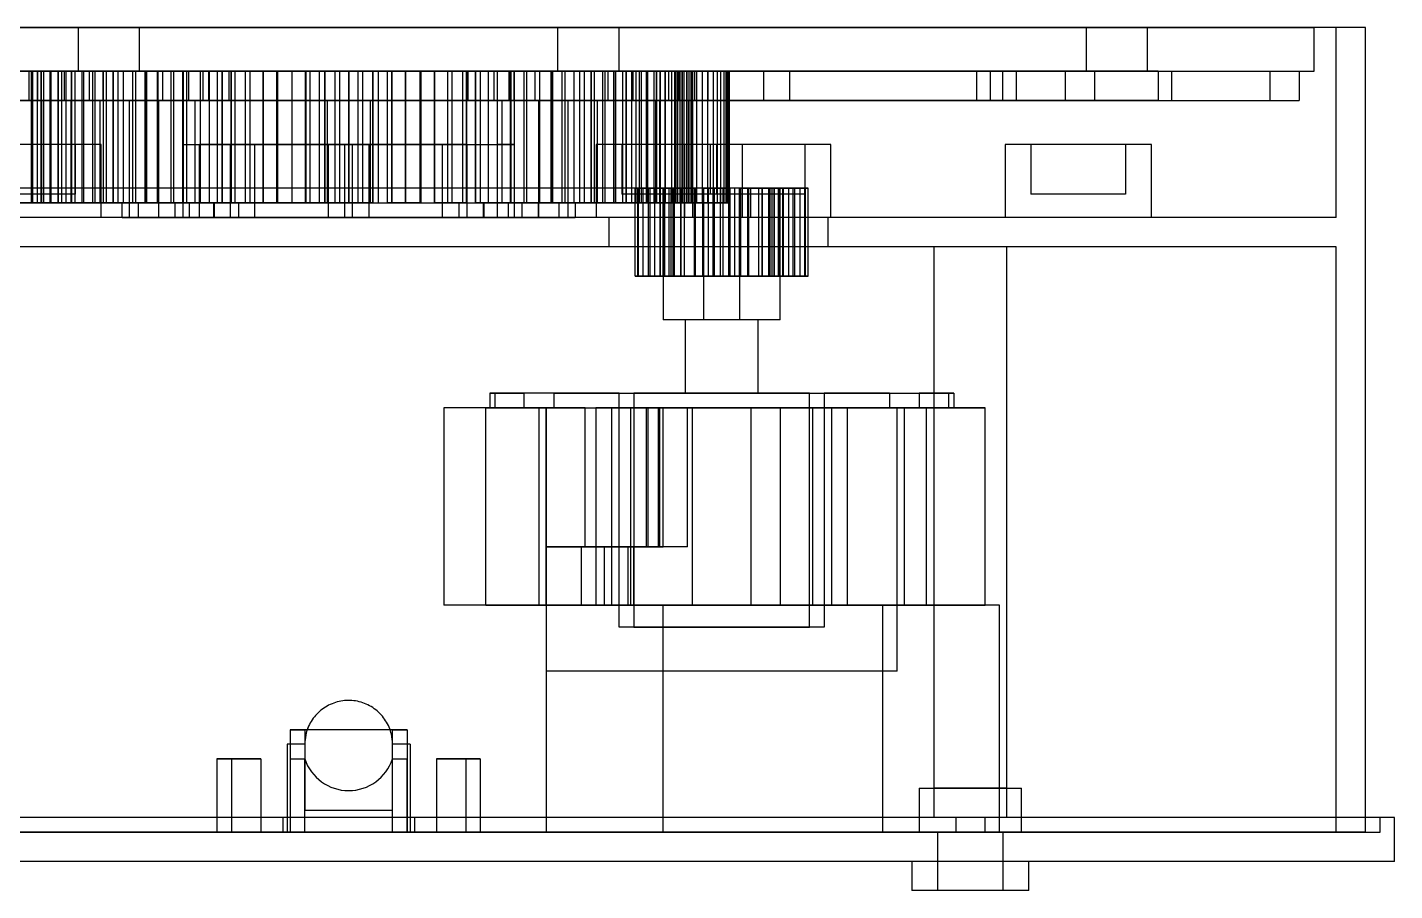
# Model space of a CAD drawing. Header units: millimetres. Extents: x 0 to 420, y 0 to 297.
# Drawn here: x 320.72 to 367.45, y 131.05 to 160.55 of the extents above; entities that cross this region are included whole.
import ezdxf

# ---------------------------------------------------------------- set-up
doc = ezdxf.new("R2010")
doc.units = ezdxf.units.MM

msp = doc.modelspace()

# ---------------------------------------------------------------- linework, layer by layer
at = {"color": 7, "linetype": 'Continuous', "lineweight": 25}
for p, q in [((366.448, 160.555), (296.949, 160.555)), ((365.448, 160.555), (297.949, 160.555)), ((298.703, 160.555), (364.697, 160.555)), ((322.456, 160.555), (322.456, 159.055)), ((322.465, 160.555), (324.556, 160.555)), ((324.556, 159.055), (324.556, 160.555)), ((338.841, 160.555), (338.841, 159.055)), ((338.85, 160.555), (340.941, 160.555)), ((340.941, 159.055), (340.941, 160.555)), ((356.9, 160.555), (356.9, 159.055)), ((356.909, 160.555), (359, 160.555)), ((359, 159.055), (359, 160.555)), ((364.699, 159.055), (364.699, 160.555)), ((365.449, 154.055), (365.449, 160.555)), ((366.449, 133.055), (366.449, 160.555)), ((298.703, 159.055), (364.697, 159.055)), ((299.208, 159.055), (364.19, 159.055)), ((345.881, 159.055), (304.036, 159.055)), ((309.351, 159.055), (343.094, 159.055)), ((321.06, 159.055), (309.773, 159.055)), ((342.63, 159.055), (310.237, 159.055)), ((317.517, 159.055), (359.361, 159.055)), ((319.609, 159.055), (320.865, 159.055)), ((321.055, 159.055), (319.808, 159.055)), ((319.882, 159.055), (325.341, 159.055)), ((354.046, 159.055), (320.303, 159.055)), ((320.304, 159.055), (321.524, 159.055)), ((320.31, 159.055), (321.266, 159.055)), ((326.037, 159.055), (320.453, 159.055)), ((321.765, 159.055), (320.56, 159.055)), ((320.768, 159.055), (353.161, 159.055)), ((320.768, 159.055), (320.768, 158.055)), ((326.226, 159.055), (320.768, 159.055)), ((320.865, 159.055), (321.06, 159.055)), ((320.865, 154.555), (320.865, 159.055)), ((320.891, 159.055), (321.178, 159.055)), ((320.891, 159.055), (320.891, 154.555)), ((321.772, 159.055), (320.891, 159.055)), ((321.266, 159.055), (321.055, 159.055)), ((321.055, 159.055), (321.055, 154.555)), ((321.06, 159.055), (321.06, 158.055)), ((321.178, 159.055), (321.178, 154.555)), ((321.178, 159.055), (322.344, 159.055)), ((321.185, 159.055), (321.185, 154.555)), ((321.488, 159.055), (321.185, 159.055)), ((321.185, 159.055), (322.029, 159.055)), ((321.266, 159.055), (321.266, 154.555)), ((321.488, 159.055), (321.488, 154.555)), ((322.633, 159.055), (321.488, 159.055)), ((322.831, 159.055), (321.513, 159.055)), ((321.513, 159.055), (321.513, 158.055)), ((321.524, 159.055), (321.772, 159.055)), ((321.524, 159.055), (321.524, 154.555)), ((322.029, 159.055), (321.765, 159.055)), ((321.765, 159.055), (321.765, 154.555)), ((321.772, 159.055), (321.772, 154.555)), ((321.882, 159.055), (321.882, 154.555)), ((321.882, 159.055), (322.218, 159.055)), ((322.641, 159.055), (321.882, 159.055)), ((336.475, 159.055), (321.977, 159.055)), ((323.296, 159.055), (321.977, 159.055)), ((321.977, 159.055), (321.977, 158.055)), ((322.029, 159.055), (322.029, 154.555)), ((322.218, 159.055), (322.218, 154.555)), ((322.218, 159.055), (323.311, 159.055)), ((322.577, 159.055), (322.227, 159.055)), ((322.227, 159.055), (322.227, 154.555)), ((322.227, 159.055), (322.945, 159.055)), ((322.344, 159.055), (322.641, 159.055)), ((322.344, 159.055), (322.344, 154.555)), ((322.456, 159.055), (324.547, 159.055)), ((322.577, 159.055), (322.577, 154.555)), ((323.643, 159.055), (322.577, 159.055)), ((322.945, 159.055), (322.633, 159.055)), ((322.633, 159.055), (322.633, 154.555)), ((322.641, 159.055), (322.641, 154.555)), ((323.296, 159.055), (322.831, 159.055)), ((322.831, 159.055), (322.831, 158.055)), ((322.945, 159.055), (322.945, 154.555)), ((323.028, 159.055), (323.028, 154.555)), ((323.028, 159.055), (323.407, 159.055)), ((323.653, 159.055), (323.028, 159.055)), ((323.296, 159.055), (323.296, 158.055)), ((323.311, 159.055), (323.653, 159.055)), ((323.311, 159.055), (323.311, 154.555)), ((323.407, 159.055), (323.407, 154.555)), ((323.407, 159.055), (324.41, 159.055)), ((323.417, 159.055), (323.417, 154.555)), ((323.809, 159.055), (323.417, 159.055)), ((323.417, 159.055), (323.998, 159.055)), ((323.998, 159.055), (323.643, 159.055)), ((323.643, 159.055), (323.643, 154.555)), ((323.653, 159.055), (323.653, 154.555)), ((323.809, 159.055), (323.809, 154.555)), ((324.781, 159.055), (323.809, 159.055)), ((323.998, 159.055), (323.998, 154.555)), ((324.31, 159.055), (324.31, 154.555)), ((324.31, 159.055), (324.728, 159.055)), ((324.791, 159.055), (324.31, 159.055)), ((324.41, 159.055), (324.791, 159.055)), ((324.41, 159.055), (324.41, 154.555)), ((324.728, 159.055), (324.728, 154.555)), ((324.728, 159.055), (325.625, 159.055)), ((324.738, 159.055), (324.738, 154.555)), ((325.167, 159.055), (324.738, 159.055)), ((324.738, 159.055), (325.173, 159.055)), ((325.173, 159.055), (324.781, 159.055)), ((324.781, 159.055), (324.781, 154.555)), ((324.791, 159.055), (324.791, 154.555)), ((325.167, 154.555), (325.167, 159.055)), ((325.341, 159.055), (325.167, 159.055)), ((325.173, 159.055), (325.173, 154.555)), ((325.341, 159.055), (325.341, 158.055)), ((325.625, 159.055), (326.039, 159.055)), ((325.625, 159.055), (325.625, 154.555)), ((325.709, 159.055), (325.709, 154.555)), ((325.709, 159.055), (326.158, 159.055)), ((326.039, 159.055), (325.709, 159.055)), ((326.037, 159.055), (326.729, 159.055)), ((326.037, 158.055), (326.037, 159.055)), ((326.039, 159.055), (326.039, 154.555)), ((326.158, 159.055), (326.158, 154.555)), ((326.158, 159.055), (326.935, 159.055)), ((326.627, 159.055), (326.169, 159.055)), ((326.169, 154.555), (326.169, 159.055)), ((326.169, 159.055), (326.226, 159.055)), ((326.226, 159.055), (326.226, 158.055)), ((326.627, 159.055), (326.627, 154.555)), ((327.363, 159.055), (326.627, 159.055)), ((326.729, 159.055), (327.614, 159.055)), ((326.729, 158.055), (326.729, 159.055)), ((326.923, 159.055), (327.614, 159.055)), ((326.923, 159.055), (341.42, 159.055)), ((326.923, 158.055), (326.923, 159.055)), ((326.935, 159.055), (327.375, 159.055)), ((326.935, 159.055), (326.935, 154.555)), ((327.202, 159.055), (327.675, 159.055)), ((327.202, 159.055), (327.202, 154.555)), ((327.375, 159.055), (327.202, 159.055)), ((327.811, 159.055), (327.363, 159.055)), ((327.363, 159.055), (327.363, 154.555)), ((327.375, 159.055), (327.375, 154.555)), ((327.614, 158.055), (327.614, 159.055)), ((327.675, 159.055), (327.675, 154.555)), ((327.675, 159.055), (328.32, 159.055)), ((327.688, 159.055), (327.688, 154.555)), ((328.167, 159.055), (327.688, 159.055)), ((327.688, 159.055), (327.811, 159.055)), ((327.811, 159.055), (327.811, 154.555)), ((328.167, 159.055), (328.167, 154.555)), ((328.768, 159.055), (328.167, 159.055)), ((328.32, 159.055), (328.78, 159.055)), ((328.32, 159.055), (328.32, 154.555)), ((328.766, 159.055), (329.256, 159.055)), ((328.766, 159.055), (328.766, 154.555)), ((328.78, 159.055), (328.766, 159.055)), ((329.233, 159.055), (328.768, 159.055)), ((328.768, 159.055), (328.768, 154.555)), ((328.78, 159.055), (328.78, 154.555)), ((329.269, 159.055), (329.233, 159.055)), ((329.233, 159.055), (329.233, 154.555)), ((329.256, 159.055), (329.256, 154.555)), ((329.256, 159.055), (329.759, 159.055)), ((329.269, 159.055), (329.269, 154.555)), ((329.763, 159.055), (329.269, 159.055)), ((329.759, 159.055), (330.231, 159.055)), ((329.759, 159.055), (329.759, 154.555)), ((329.763, 159.055), (329.763, 154.555)), ((330.218, 159.055), (329.763, 159.055)), ((330.693, 159.055), (330.218, 159.055)), ((330.218, 159.055), (330.218, 154.555)), ((330.231, 159.055), (330.377, 159.055)), ((330.231, 159.055), (330.231, 154.555)), ((330.377, 159.055), (330.876, 159.055)), ((330.377, 159.055), (330.377, 154.555)), ((330.889, 159.055), (330.693, 159.055)), ((330.693, 159.055), (330.693, 154.555)), ((330.876, 159.055), (330.876, 154.555)), ((330.876, 159.055), (331.228, 159.055)), ((330.889, 159.055), (330.889, 154.555)), ((331.389, 159.055), (330.889, 159.055)), ((331.228, 159.055), (331.705, 159.055)), ((331.228, 159.055), (331.228, 154.555)), ((331.389, 159.055), (331.389, 154.555)), ((331.692, 159.055), (331.389, 159.055)), ((332.17, 159.055), (331.692, 159.055)), ((331.692, 159.055), (331.692, 154.555)), ((331.705, 159.055), (332.008, 159.055)), ((331.705, 159.055), (331.705, 154.555)), ((332.008, 159.055), (332.509, 159.055)), ((332.008, 159.055), (332.008, 154.555)), ((332.521, 159.055), (332.17, 159.055)), ((332.17, 159.055), (332.17, 154.555)), ((332.509, 159.055), (332.509, 154.555)), ((332.509, 159.055), (332.704, 159.055)), ((333.021, 159.055), (332.521, 159.055)), ((332.521, 159.055), (332.521, 154.555)), ((332.704, 159.055), (333.179, 159.055)), ((332.704, 159.055), (332.704, 154.555)), ((333.021, 159.055), (333.021, 154.555)), ((333.166, 159.055), (333.021, 159.055)), ((333.639, 159.055), (333.166, 159.055)), ((333.166, 159.055), (333.166, 154.555)), ((333.179, 159.055), (333.635, 159.055)), ((333.179, 159.055), (333.179, 154.555)), ((333.635, 159.055), (334.128, 159.055)), ((333.635, 159.055), (333.635, 154.555)), ((334.141, 159.055), (333.639, 159.055)), ((333.639, 159.055), (333.639, 154.555)), ((334.128, 159.055), (334.128, 154.555)), ((334.128, 159.055), (334.165, 159.055)), ((334.141, 159.055), (334.141, 154.555)), ((334.631, 159.055), (334.141, 159.055)), ((334.165, 159.055), (334.63, 159.055)), ((334.165, 159.055), (334.165, 154.555)), ((335.077, 159.055), (334.617, 159.055)), ((334.617, 159.055), (334.631, 159.055)), ((334.617, 159.055), (334.617, 154.555)), ((334.63, 159.055), (335.23, 159.055)), ((334.63, 159.055), (334.63, 154.555)), ((334.631, 159.055), (334.631, 154.555)), ((335.722, 159.055), (335.077, 159.055)), ((335.077, 159.055), (335.077, 154.555)), ((335.23, 159.055), (335.71, 159.055)), ((335.23, 159.055), (335.23, 154.555)), ((335.587, 159.055), (336.034, 159.055)), ((335.71, 159.055), (335.587, 159.055)), ((335.587, 159.055), (335.587, 154.555)), ((335.71, 159.055), (335.71, 154.555)), ((335.722, 159.055), (335.722, 154.555)), ((336.195, 159.055), (335.722, 159.055)), ((336.669, 159.055), (335.783, 159.055)), ((336.475, 159.055), (335.783, 159.055)), ((335.783, 158.055), (335.783, 159.055)), ((336.022, 159.055), (336.195, 159.055)), ((336.463, 159.055), (336.022, 159.055)), ((336.022, 159.055), (336.022, 154.555)), ((336.034, 159.055), (336.771, 159.055)), ((336.034, 159.055), (336.034, 154.555)), ((336.195, 159.055), (336.195, 154.555)), ((337.24, 159.055), (336.463, 159.055)), ((336.463, 159.055), (336.463, 154.555)), ((336.475, 158.055), (336.475, 159.055)), ((337.36, 159.055), (336.669, 159.055)), ((336.669, 158.055), (336.669, 159.055)), ((336.771, 159.055), (337.228, 159.055)), ((336.771, 159.055), (336.771, 154.555)), ((337.171, 159.055), (337.171, 158.055)), ((337.228, 159.055), (337.171, 159.055)), ((337.171, 159.055), (342.63, 159.055)), ((337.228, 154.555), (337.228, 159.055)), ((337.24, 159.055), (337.24, 154.555)), ((337.689, 159.055), (337.24, 159.055)), ((337.773, 159.055), (337.359, 159.055)), ((337.359, 159.055), (337.689, 159.055)), ((337.359, 159.055), (337.359, 154.555)), ((337.36, 159.055), (342.945, 159.055)), ((337.36, 158.055), (337.36, 159.055)), ((337.689, 159.055), (337.689, 154.555)), ((338.67, 159.055), (337.773, 159.055)), ((337.773, 159.055), (337.773, 154.555)), ((338.057, 159.055), (338.231, 159.055)), ((338.057, 159.055), (338.057, 158.055)), ((343.516, 159.055), (338.057, 159.055)), ((338.659, 159.055), (338.225, 159.055)), ((338.225, 159.055), (338.617, 159.055)), ((338.225, 159.055), (338.225, 154.555)), ((338.231, 159.055), (338.659, 159.055)), ((338.231, 154.555), (338.231, 159.055)), ((338.987, 159.055), (338.606, 159.055)), ((338.606, 159.055), (339.087, 159.055)), ((338.606, 159.055), (338.606, 154.555)), ((338.617, 159.055), (339.588, 159.055)), ((338.617, 159.055), (338.617, 154.555)), ((338.659, 159.055), (338.659, 154.555)), ((338.67, 159.055), (338.67, 154.555)), ((339.087, 159.055), (338.67, 159.055)), ((338.841, 159.055), (340.932, 159.055)), ((339.99, 159.055), (338.987, 159.055)), ((338.987, 159.055), (338.987, 154.555)), ((339.087, 159.055), (339.087, 154.555)), ((339.4, 159.055), (339.754, 159.055)), ((339.98, 159.055), (339.4, 159.055)), ((339.4, 159.055), (339.4, 154.555)), ((339.588, 159.055), (339.588, 154.555)), ((339.588, 159.055), (339.98, 159.055)), ((340.086, 159.055), (339.745, 159.055)), ((339.745, 159.055), (340.37, 159.055)), ((339.745, 159.055), (339.745, 154.555)), ((339.754, 159.055), (340.821, 159.055)), ((339.754, 159.055), (339.754, 154.555)), ((339.98, 159.055), (339.98, 154.555)), ((339.99, 159.055), (339.99, 154.555)), ((340.37, 159.055), (339.99, 159.055)), ((341.18, 159.055), (340.086, 159.055)), ((340.086, 159.055), (340.086, 154.555)), ((341.42, 159.055), (340.102, 159.055)), ((340.102, 159.055), (340.566, 159.055)), ((340.102, 158.055), (340.102, 159.055)), ((340.37, 159.055), (340.37, 154.555)), ((340.453, 159.055), (340.765, 159.055)), ((341.171, 159.055), (340.453, 159.055)), ((340.453, 159.055), (340.453, 154.555)), ((341.885, 159.055), (340.566, 159.055)), ((340.566, 158.055), (340.566, 159.055)), ((341.053, 159.055), (340.756, 159.055)), ((340.756, 159.055), (341.515, 159.055)), ((340.756, 159.055), (340.756, 154.555)), ((340.765, 159.055), (341.91, 159.055)), ((340.765, 159.055), (340.765, 154.555)), ((340.821, 159.055), (340.821, 154.555)), ((340.821, 159.055), (341.171, 159.055)), ((342.22, 159.055), (341.053, 159.055)), ((341.053, 159.055), (341.053, 154.555)), ((341.171, 159.055), (341.171, 154.555)), ((341.18, 159.055), (341.18, 154.555)), ((341.515, 159.055), (341.18, 159.055)), ((342.212, 159.055), (341.368, 159.055)), ((341.368, 159.055), (341.632, 159.055)), ((341.368, 159.055), (341.368, 154.555)), ((341.42, 158.055), (341.42, 159.055)), ((341.515, 159.055), (341.515, 154.555)), ((341.632, 159.055), (342.838, 159.055)), ((341.632, 159.055), (341.632, 154.555)), ((341.873, 159.055), (341.697, 159.055)), ((341.697, 159.055), (342.506, 159.055)), ((341.697, 159.055), (341.697, 154.555)), ((343.094, 159.055), (341.873, 159.055)), ((341.873, 159.055), (341.873, 154.555)), ((341.885, 158.055), (341.885, 159.055)), ((341.91, 159.055), (342.212, 159.055)), ((341.91, 159.055), (341.91, 154.555)), ((342.131, 159.055), (342.343, 159.055)), ((343.088, 159.055), (342.131, 159.055)), ((342.131, 159.055), (342.131, 154.555)), ((342.212, 159.055), (342.212, 154.555)), ((342.22, 159.055), (342.22, 154.555)), ((342.506, 159.055), (342.22, 159.055)), ((342.337, 159.055), (342.337, 158.055)), ((342.532, 159.055), (342.337, 159.055)), ((342.337, 159.055), (353.625, 159.055)), ((342.343, 159.055), (343.59, 159.055)), ((342.343, 159.055), (342.343, 154.555)), ((342.506, 159.055), (342.506, 154.555)), ((342.532, 154.555), (342.532, 159.055)), ((343.788, 159.055), (342.532, 159.055)), ((342.63, 159.055), (342.63, 158.055)), ((343.783, 159.055), (342.729, 159.055)), ((342.729, 159.055), (342.886, 159.055)), ((342.729, 159.055), (342.729, 154.555)), ((342.838, 159.055), (343.088, 159.055)), ((342.838, 159.055), (342.838, 154.555)), ((343.02, 159.055), (342.882, 159.055)), ((342.882, 159.055), (343.963, 159.055)), ((342.882, 159.055), (342.882, 154.555)), ((342.886, 159.055), (344.155, 159.055)), ((342.886, 159.055), (342.886, 154.555)), ((342.949, 154.555), (342.949, 159.055)), ((342.972, 159.055), (342.972, 158.055)), ((353.161, 159.055), (342.972, 159.055)), ((342.972, 159.055), (343.094, 159.055)), ((344.292, 159.055), (343.02, 159.055)), ((343.02, 159.055), (343.02, 154.555)), ((343.088, 159.055), (343.088, 154.555)), ((343.094, 159.055), (343.094, 158.055)), ((343.094, 159.055), (345.881, 159.055)), ((343.094, 159.055), (343.094, 158.055)), ((344.289, 159.055), (343.153, 159.055)), ((343.153, 159.055), (343.252, 159.055)), ((343.153, 159.055), (343.153, 154.555)), ((343.33, 159.055), (343.25, 159.055)), ((343.25, 159.055), (344.407, 159.055)), ((343.25, 159.055), (343.25, 154.555)), ((343.252, 159.055), (344.523, 159.055)), ((343.252, 159.055), (343.252, 154.555)), ((344.597, 159.055), (343.33, 159.055)), ((343.33, 159.055), (343.33, 154.555)), ((343.397, 159.055), (343.437, 159.055)), ((344.595, 159.055), (343.397, 159.055)), ((343.397, 159.055), (343.397, 154.555)), ((343.456, 159.055), (343.436, 159.055)), ((343.436, 159.055), (344.65, 159.055)), ((343.436, 159.055), (343.436, 154.555)), ((343.437, 159.055), (344.689, 159.055)), ((343.437, 159.055), (343.437, 154.555)), ((344.699, 159.055), (343.456, 159.055)), ((343.456, 159.055), (343.456, 154.555)), ((343.516, 159.055), (356.198, 159.055)), ((343.516, 159.055), (343.516, 158.055)), ((343.59, 159.055), (343.59, 154.555)), ((343.59, 159.055), (343.783, 159.055)), ((343.783, 159.055), (343.783, 154.555)), ((343.963, 159.055), (343.788, 159.055)), ((343.788, 154.555), (343.788, 159.055)), ((343.963, 159.055), (343.963, 154.555)), ((343.98, 159.055), (357.19, 159.055)), ((343.98, 159.055), (343.98, 158.055)), ((346.766, 159.055), (343.98, 159.055)), ((344.155, 159.055), (344.155, 154.555)), ((344.155, 159.055), (344.289, 159.055)), ((344.289, 159.055), (344.289, 154.555)), ((344.292, 159.055), (344.292, 154.555)), ((344.407, 159.055), (344.292, 159.055)), ((344.407, 159.055), (344.407, 154.555)), ((344.523, 159.055), (344.523, 154.555)), ((344.523, 159.055), (344.595, 159.055)), ((344.595, 159.055), (344.595, 154.555)), ((344.65, 159.055), (344.597, 159.055)), ((344.597, 159.055), (344.597, 154.555)), ((344.65, 159.055), (344.65, 154.555)), ((344.689, 159.055), (344.699, 159.055)), ((344.689, 159.055), (344.689, 154.555)), ((344.699, 159.055), (344.699, 154.555)), ((345.881, 159.055), (345.881, 158.055)), ((346.766, 159.055), (346.766, 158.055)), ((346.766, 159.055), (363.192, 159.055)), ((353.161, 159.055), (353.161, 158.055)), ((353.625, 159.055), (353.625, 158.055)), ((359.361, 159.055), (354.046, 159.055)), ((354.046, 159.055), (354.046, 158.055)), ((354.511, 159.055), (354.511, 158.055)), ((354.511, 159.055), (359.826, 159.055)), ((356.199, 158.055), (356.199, 159.055)), ((356.9, 159.055), (358.991, 159.055)), ((357.199, 158.055), (357.199, 159.055)), ((359.361, 159.055), (359.361, 158.055)), ((359.826, 159.055), (359.826, 158.055)), ((363.199, 158.055), (363.199, 159.055)), ((364.199, 158.055), (364.199, 159.055)), ((299.208, 158.055), (364.19, 158.055)), ((345.881, 158.055), (304.036, 158.055)), ((309.351, 158.055), (343.094, 158.055)), ((321.06, 158.055), (309.773, 158.055)), ((342.63, 158.055), (310.237, 158.055)), ((317.517, 158.055), (359.361, 158.055)), ((319.882, 158.055), (325.341, 158.055)), ((320.071, 158.055), (321.06, 158.055)), ((354.046, 158.055), (320.303, 158.055)), ((342.948, 158.055), (320.449, 158.055)), ((320.768, 158.055), (353.161, 158.055)), ((326.226, 158.055), (320.768, 158.055)), ((321.06, 154.555), (321.06, 158.055)), ((321.199, 158.055), (321.199, 155.055)), ((321.199, 158.055), (321.199, 154.555)), ((342.197, 158.055), (321.2, 158.055)), ((321.513, 158.055), (321.977, 158.055)), ((322.831, 158.055), (321.513, 158.055)), ((323.296, 158.055), (321.977, 158.055)), ((322.199, 158.055), (322.199, 154.555)), ((322.199, 158.055), (341.199, 158.055)), ((323.296, 158.055), (322.831, 158.055)), ((323.199, 158.055), (323.199, 154.555)), ((332.528, 158.055), (323.201, 158.055)), ((324.199, 158.055), (324.199, 154.055)), ((324.199, 158.055), (324.199, 154.555)), ((339.191, 158.055), (324.199, 158.055)), ((332.43, 158.055), (324.2, 158.055)), ((325.199, 158.055), (325.199, 154.055)), ((338.197, 158.055), (325.203, 158.055)), ((325.341, 158.055), (326.027, 158.055)), ((326.027, 158.055), (326.45, 158.055)), ((326.027, 154.555), (326.027, 158.055)), ((326.923, 158.055), (326.037, 158.055)), ((326.037, 158.055), (326.729, 158.055)), ((326.45, 158.055), (326.226, 158.055)), ((326.45, 154.555), (326.45, 158.055)), ((327.614, 158.055), (326.729, 158.055)), ((326.923, 158.055), (327.614, 158.055)), ((330.87, 158.055), (330.87, 154.555)), ((330.87, 158.055), (340.196, 158.055)), ((330.967, 158.055), (330.967, 154.555)), ((330.967, 158.055), (339.197, 158.055)), ((332.43, 158.055), (332.43, 154.555)), ((332.528, 158.055), (332.528, 154.555)), ((335.783, 158.055), (336.669, 158.055)), ((336.475, 158.055), (335.783, 158.055)), ((336.475, 158.055), (337.36, 158.055)), ((337.36, 158.055), (336.669, 158.055)), ((336.947, 158.055), (337.171, 158.055)), ((337.37, 158.055), (336.947, 158.055)), ((336.947, 154.555), (336.947, 158.055)), ((337.171, 158.055), (342.63, 158.055)), ((337.37, 154.555), (337.37, 158.055)), ((338.057, 158.055), (337.37, 158.055)), ((343.516, 158.055), (338.057, 158.055)), ((338.199, 154.055), (338.199, 158.055)), ((339.199, 154.055), (339.199, 158.055)), ((339.199, 154.555), (339.199, 158.055)), ((340.566, 158.055), (340.102, 158.055)), ((341.42, 158.055), (340.102, 158.055)), ((340.199, 154.555), (340.199, 158.055)), ((341.885, 158.055), (340.566, 158.055)), ((341.199, 154.555), (341.199, 158.055)), ((341.885, 158.055), (341.42, 158.055)), ((342.199, 155.055), (342.199, 158.055)), ((342.199, 154.555), (342.199, 158.055)), ((342.337, 154.555), (342.337, 158.055)), ((343.326, 158.055), (342.337, 158.055)), ((342.337, 158.055), (353.625, 158.055)), ((342.949, 155.055), (342.949, 158.055)), ((353.161, 158.055), (342.972, 158.055)), ((342.972, 158.055), (343.094, 158.055)), ((343.094, 158.055), (343.326, 158.055)), ((343.094, 158.055), (345.881, 158.055)), ((343.094, 158.055), (343.094, 154.555)), ((343.326, 154.555), (343.326, 158.055)), ((343.516, 158.055), (356.198, 158.055)), ((343.98, 158.055), (357.19, 158.055)), ((346.766, 158.055), (343.98, 158.055)), ((346.766, 158.055), (363.192, 158.055)), ((359.361, 158.055), (354.046, 158.055)), ((354.511, 158.055), (359.826, 158.055)), ((323.238, 156.555), (318.241, 156.555)), ((322.356, 156.555), (319.115, 156.555)), ((322.364, 154.855), (322.364, 156.555)), ((323.239, 154.055), (323.239, 156.555)), ((326.046, 156.555), (326.606, 156.555)), ((326.046, 154.055), (326.046, 156.555)), ((326.046, 156.555), (331.005, 156.555)), ((326.606, 154.055), (326.606, 156.555)), ((331.564, 156.555), (326.606, 156.555)), ((327.66, 154.055), (327.66, 156.555)), ((331.005, 156.555), (327.66, 156.555)), ((328.489, 156.555), (327.66, 156.555)), ((328.489, 154.055), (328.489, 156.555)), ((328.489, 156.555), (331.834, 156.555)), ((331.005, 154.055), (331.005, 156.555)), ((331.564, 154.055), (331.564, 156.555)), ((334.908, 156.555), (331.564, 156.555)), ((331.834, 156.555), (336.792, 156.555)), ((331.834, 154.055), (331.834, 156.555)), ((332.393, 156.555), (332.393, 154.055)), ((335.737, 156.555), (332.393, 156.555)), ((332.393, 156.555), (337.351, 156.555)), ((334.908, 154.055), (334.908, 156.555)), ((334.908, 156.555), (335.737, 156.555)), ((335.737, 156.555), (335.737, 154.055)), ((336.792, 154.055), (336.792, 156.555)), ((337.351, 156.555), (336.792, 156.555)), ((337.351, 156.555), (337.351, 154.055)), ((340.158, 156.555), (340.158, 154.055)), ((345.156, 156.555), (340.16, 156.555)), ((341.033, 156.555), (341.033, 154.855)), ((344.274, 156.555), (341.033, 156.555)), ((343.179, 156.555), (343.179, 154.055)), ((348.177, 156.555), (343.18, 156.555)), ((344.054, 156.555), (344.054, 154.855)), ((347.295, 156.555), (344.054, 156.555)), ((344.283, 154.855), (344.283, 156.555)), ((345.158, 154.055), (345.158, 156.555)), ((347.304, 154.855), (347.304, 156.555)), ((348.179, 154.055), (348.179, 156.555)), ((354.138, 156.555), (354.138, 154.055)), ((359.136, 156.555), (354.14, 156.555)), ((355.013, 156.555), (355.013, 154.855)), ((358.254, 156.555), (355.013, 156.555)), ((358.263, 154.855), (358.263, 156.555)), ((359.138, 154.055), (359.138, 156.555)), ((322.356, 154.855), (319.115, 154.855)), ((342.948, 155.055), (320.449, 155.055)), ((342.197, 155.055), (321.2, 155.055)), ((344.274, 154.855), (341.033, 154.855)), ((341.952, 155.055), (341.489, 155.055)), ((341.489, 155.055), (341.582, 155.055)), ((341.489, 152.055), (341.489, 155.055)), ((341.582, 155.055), (342.158, 155.055)), ((341.582, 152.055), (341.582, 155.055)), ((341.767, 155.055), (341.61, 155.055)), ((341.61, 155.055), (342.007, 155.055)), ((341.61, 152.055), (341.61, 155.055)), ((342.354, 155.055), (341.767, 155.055)), ((341.767, 152.055), (341.767, 155.055)), ((342.449, 155.055), (341.952, 155.055)), ((341.952, 152.055), (341.952, 155.055)), ((342.007, 155.055), (342.478, 155.055)), ((342.007, 152.055), (342.007, 155.055)), ((342.158, 155.055), (342.654, 155.055)), ((342.158, 152.055), (342.158, 155.055)), ((342.504, 155.055), (342.341, 155.055)), ((342.341, 152.055), (342.341, 155.055)), ((342.341, 155.055), (342.649, 155.055)), ((342.824, 155.055), (342.354, 155.055)), ((342.354, 152.055), (342.354, 155.055)), ((342.449, 155.055), (342.449, 150.555)), ((342.449, 155.055), (342.478, 155.055)), ((342.449, 152.055), (342.449, 155.055)), ((342.478, 152.055), (342.478, 155.055)), ((342.837, 155.055), (342.504, 155.055)), ((342.504, 152.055), (342.504, 155.055)), ((342.649, 155.055), (343.183, 155.055)), ((342.649, 152.055), (342.649, 155.055)), ((342.654, 152.055), (342.654, 155.055)), ((342.837, 155.055), (342.654, 155.055)), ((343.069, 155.055), (342.722, 155.055)), ((342.722, 155.055), (342.789, 155.055)), ((342.722, 152.055), (342.722, 155.055)), ((342.789, 155.055), (343.054, 155.055)), ((342.789, 152.055), (342.789, 155.055)), ((342.824, 152.055), (342.824, 155.055)), ((342.824, 155.055), (343.054, 155.055)), ((342.837, 152.055), (342.837, 155.055)), ((343.054, 152.055), (343.054, 155.055)), ((343.556, 155.055), (343.069, 155.055)), ((343.069, 152.055), (343.069, 155.055)), ((343.183, 155.055), (343.516, 155.055)), ((343.183, 152.055), (343.183, 155.055)), ((343.449, 155.055), (343.449, 154.055)), ((345.449, 155.055), (343.449, 155.055)), ((343.841, 155.055), (343.516, 155.055)), ((343.516, 152.055), (343.516, 155.055)), ((343.821, 155.055), (343.556, 155.055)), ((343.556, 152.055), (343.556, 155.055)), ((343.799, 155.055), (343.999, 155.055)), ((343.841, 155.055), (343.799, 155.055)), ((343.799, 152.055), (343.799, 155.055)), ((343.821, 152.055), (343.821, 155.055)), ((343.821, 155.055), (344.163, 155.055)), ((343.841, 152.055), (343.841, 155.055)), ((343.999, 155.055), (344.404, 155.055)), ((343.999, 152.055), (343.999, 155.055)), ((347.295, 154.855), (344.054, 154.855)), ((344.163, 152.055), (344.163, 155.055)), ((344.206, 155.055), (344.163, 155.055)), ((344.494, 155.055), (344.206, 155.055)), ((344.206, 152.055), (344.206, 155.055)), ((344.404, 155.055), (344.692, 155.055)), ((344.404, 152.055), (344.404, 155.055)), ((344.899, 155.055), (344.494, 155.055)), ((344.494, 152.055), (344.494, 155.055)), ((344.692, 155.055), (344.734, 155.055)), ((344.692, 152.055), (344.692, 155.055)), ((345.077, 155.055), (344.734, 155.055)), ((344.734, 152.055), (344.734, 155.055)), ((345.099, 155.055), (344.899, 155.055)), ((344.899, 152.055), (344.899, 155.055)), ((345.057, 152.055), (345.057, 155.055)), ((345.057, 155.055), (345.381, 155.055)), ((345.057, 155.055), (345.099, 155.055)), ((345.077, 152.055), (345.077, 155.055)), ((345.077, 155.055), (345.342, 155.055)), ((345.099, 152.055), (345.099, 155.055)), ((345.342, 155.055), (345.828, 155.055)), ((345.342, 152.055), (345.342, 155.055)), ((345.381, 152.055), (345.381, 155.055)), ((345.714, 155.055), (345.381, 155.055)), ((345.449, 154.055), (345.449, 155.055)), ((346.248, 155.055), (345.714, 155.055)), ((345.714, 152.055), (345.714, 155.055)), ((345.828, 155.055), (346.175, 155.055)), ((345.828, 152.055), (345.828, 155.055)), ((346.073, 155.055), (345.843, 155.055)), ((345.843, 152.055), (345.843, 155.055)), ((346.108, 155.055), (345.843, 155.055)), ((346.06, 152.055), (346.06, 155.055)), ((346.06, 155.055), (346.243, 155.055)), ((346.06, 155.055), (346.394, 155.055)), ((346.073, 152.055), (346.073, 155.055)), ((346.073, 155.055), (346.544, 155.055)), ((346.175, 155.055), (346.108, 155.055)), ((346.108, 152.055), (346.108, 155.055)), ((346.175, 152.055), (346.175, 155.055)), ((346.243, 152.055), (346.243, 155.055)), ((346.74, 155.055), (346.243, 155.055)), ((346.556, 155.055), (346.248, 155.055)), ((346.248, 152.055), (346.248, 155.055)), ((346.394, 155.055), (346.556, 155.055)), ((346.394, 152.055), (346.394, 155.055)), ((346.42, 152.055), (346.42, 155.055)), ((346.449, 155.055), (346.42, 155.055)), ((346.89, 155.055), (346.42, 155.055)), ((346.449, 150.555), (346.449, 155.055)), ((346.449, 152.055), (346.449, 155.055)), ((346.449, 155.055), (346.945, 155.055)), ((346.544, 155.055), (347.131, 155.055)), ((346.544, 152.055), (346.544, 155.055)), ((346.556, 152.055), (346.556, 155.055)), ((347.316, 155.055), (346.74, 155.055)), ((346.74, 152.055), (346.74, 155.055)), ((347.288, 155.055), (346.89, 155.055)), ((346.89, 152.055), (346.89, 155.055)), ((346.945, 155.055), (347.409, 155.055)), ((346.945, 152.055), (346.945, 155.055)), ((347.131, 155.055), (347.288, 155.055)), ((347.131, 152.055), (347.131, 155.055)), ((347.288, 152.055), (347.288, 155.055)), ((347.409, 155.055), (347.316, 155.055)), ((347.316, 152.055), (347.316, 155.055)), ((347.409, 152.055), (347.409, 155.055)), ((358.254, 154.855), (355.013, 154.855)), ((320.865, 154.555), (319.609, 154.555)), ((321.055, 154.555), (319.808, 154.555)), ((320.071, 154.555), (321.06, 154.555)), ((320.304, 154.555), (321.524, 154.555)), ((320.31, 154.555), (321.266, 154.555)), ((320.45, 154.555), (342.948, 154.555)), ((321.765, 154.555), (320.56, 154.555)), ((321.06, 154.555), (320.865, 154.555)), ((321.772, 154.555), (320.891, 154.555)), ((321.178, 154.555), (320.891, 154.555)), ((321.266, 154.555), (321.055, 154.555)), ((321.178, 154.555), (322.344, 154.555)), ((321.185, 154.555), (322.029, 154.555)), ((321.185, 154.555), (321.488, 154.555)), ((321.202, 154.555), (342.196, 154.555)), ((322.633, 154.555), (321.488, 154.555)), ((321.524, 154.555), (321.772, 154.555)), ((322.029, 154.555), (321.765, 154.555)), ((322.218, 154.555), (321.882, 154.555)), ((322.641, 154.555), (321.882, 154.555)), ((322.199, 154.555), (341.199, 154.555)), ((322.218, 154.555), (323.311, 154.555)), ((322.227, 154.555), (322.577, 154.555)), ((322.227, 154.555), (322.945, 154.555)), ((322.344, 154.555), (322.641, 154.555)), ((323.643, 154.555), (322.577, 154.555)), ((322.945, 154.555), (322.633, 154.555)), ((323.407, 154.555), (323.028, 154.555)), ((323.653, 154.555), (323.028, 154.555)), ((332.528, 154.555), (323.201, 154.555)), ((323.311, 154.555), (323.653, 154.555)), ((323.407, 154.555), (324.41, 154.555)), ((323.417, 154.555), (323.998, 154.555)), ((323.417, 154.555), (323.809, 154.555)), ((323.998, 154.555), (323.643, 154.555)), ((324.781, 154.555), (323.809, 154.555)), ((323.958, 154.055), (323.958, 154.555)), ((323.958, 154.555), (325.215, 154.555)), ((324.517, 154.555), (323.958, 154.555)), ((332.43, 154.555), (324.2, 154.555)), ((324.728, 154.555), (324.31, 154.555)), ((324.791, 154.555), (324.31, 154.555)), ((324.41, 154.555), (324.791, 154.555)), ((324.517, 154.555), (325.774, 154.555)), ((324.517, 154.055), (324.517, 154.555)), ((324.728, 154.555), (325.625, 154.555)), ((324.738, 154.555), (325.173, 154.555)), ((324.738, 154.555), (325.167, 154.555)), ((325.173, 154.555), (324.781, 154.555)), ((325.167, 154.555), (326.027, 154.555)), ((325.215, 154.055), (325.215, 154.555)), ((325.215, 154.555), (325.774, 154.555)), ((325.625, 154.555), (326.039, 154.555)), ((326.158, 154.555), (325.709, 154.555)), ((326.039, 154.555), (325.709, 154.555)), ((325.774, 154.055), (325.774, 154.555)), ((326.027, 154.555), (326.45, 154.555)), ((326.158, 154.555), (326.935, 154.555)), ((326.169, 154.555), (326.627, 154.555)), ((326.45, 154.555), (326.169, 154.555)), ((327.081, 154.555), (326.251, 154.555)), ((327.1, 154.555), (326.251, 154.555)), ((326.251, 154.555), (326.251, 154.055)), ((327.363, 154.555), (326.627, 154.555)), ((326.935, 154.555), (327.375, 154.555)), ((327.081, 154.555), (327.081, 154.055)), ((327.929, 154.555), (327.081, 154.555)), ((327.929, 154.555), (327.1, 154.555)), ((327.1, 154.555), (327.1, 154.055)), ((327.375, 154.555), (327.202, 154.555)), ((327.675, 154.555), (327.202, 154.555)), ((327.811, 154.555), (327.363, 154.555)), ((327.675, 154.555), (328.32, 154.555)), ((327.688, 154.555), (327.811, 154.555)), ((327.688, 154.555), (328.167, 154.555)), ((327.929, 154.555), (327.929, 154.055)), ((328.768, 154.555), (328.167, 154.555)), ((328.32, 154.555), (328.78, 154.555)), ((329.256, 154.555), (328.766, 154.555)), ((328.78, 154.555), (328.766, 154.555)), ((329.233, 154.555), (328.768, 154.555)), ((329.269, 154.555), (329.233, 154.555)), ((329.256, 154.555), (329.759, 154.555)), ((329.269, 154.555), (329.763, 154.555)), ((329.759, 154.555), (330.231, 154.555)), ((330.218, 154.555), (329.763, 154.555)), ((330.693, 154.555), (330.218, 154.555)), ((330.231, 154.555), (330.377, 154.555)), ((330.876, 154.555), (330.377, 154.555)), ((330.889, 154.555), (330.693, 154.555)), ((330.87, 154.555), (340.196, 154.555)), ((330.876, 154.555), (331.228, 154.555)), ((330.889, 154.555), (331.389, 154.555)), ((330.967, 154.555), (339.197, 154.555)), ((331.228, 154.555), (331.705, 154.555)), ((331.692, 154.555), (331.389, 154.555)), ((332.17, 154.555), (331.692, 154.555)), ((331.705, 154.555), (332.008, 154.555)), ((332.509, 154.555), (332.008, 154.555)), ((332.521, 154.555), (332.17, 154.555)), ((332.509, 154.555), (332.704, 154.555)), ((332.521, 154.555), (333.021, 154.555)), ((332.704, 154.555), (333.179, 154.555)), ((333.166, 154.555), (333.021, 154.555)), ((333.639, 154.555), (333.166, 154.555)), ((333.179, 154.555), (333.635, 154.555)), ((334.128, 154.555), (333.635, 154.555)), ((334.141, 154.555), (333.639, 154.555)), ((334.128, 154.555), (334.165, 154.555)), ((334.141, 154.555), (334.631, 154.555)), ((334.165, 154.555), (334.63, 154.555)), ((334.617, 154.555), (334.631, 154.555)), ((335.077, 154.555), (334.617, 154.555)), ((334.63, 154.555), (335.23, 154.555)), ((335.722, 154.555), (335.077, 154.555)), ((335.71, 154.555), (335.23, 154.555)), ((335.469, 154.555), (335.469, 154.055)), ((335.469, 154.555), (336.298, 154.555)), ((335.469, 154.555), (336.317, 154.555)), ((335.71, 154.555), (335.587, 154.555)), ((335.587, 154.555), (336.034, 154.555)), ((335.722, 154.555), (336.195, 154.555)), ((336.022, 154.555), (336.195, 154.555)), ((336.463, 154.555), (336.022, 154.555)), ((336.034, 154.555), (336.771, 154.555)), ((336.298, 154.555), (336.298, 154.055)), ((336.298, 154.555), (337.146, 154.555)), ((336.317, 154.555), (337.146, 154.555)), ((336.317, 154.555), (336.317, 154.055)), ((337.24, 154.555), (336.463, 154.555)), ((337.228, 154.555), (336.771, 154.555)), ((337.37, 154.555), (336.947, 154.555)), ((336.947, 154.555), (337.228, 154.555)), ((337.146, 154.555), (337.146, 154.055)), ((337.24, 154.555), (337.689, 154.555)), ((337.773, 154.555), (337.359, 154.555)), ((337.359, 154.555), (337.689, 154.555)), ((338.231, 154.555), (337.37, 154.555)), ((337.623, 154.555), (337.623, 154.055)), ((338.182, 154.555), (337.623, 154.555)), ((337.623, 154.555), (338.88, 154.555)), ((338.67, 154.555), (337.773, 154.555)), ((338.182, 154.555), (338.182, 154.055)), ((338.182, 154.555), (339.44, 154.555)), ((338.225, 154.555), (338.617, 154.555)), ((338.659, 154.555), (338.225, 154.555)), ((338.659, 154.555), (338.231, 154.555)), ((338.606, 154.555), (339.087, 154.555)), ((338.987, 154.555), (338.606, 154.555)), ((338.617, 154.555), (339.588, 154.555)), ((338.67, 154.555), (339.087, 154.555)), ((338.88, 154.555), (338.88, 154.055)), ((339.44, 154.555), (338.88, 154.555)), ((339.99, 154.555), (338.987, 154.555)), ((339.4, 154.555), (339.754, 154.555)), ((339.98, 154.555), (339.4, 154.555)), ((339.44, 154.555), (339.44, 154.055)), ((339.98, 154.555), (339.588, 154.555)), ((339.745, 154.555), (340.37, 154.555)), ((340.086, 154.555), (339.745, 154.555)), ((339.754, 154.555), (340.821, 154.555)), ((339.99, 154.555), (340.37, 154.555)), ((341.18, 154.555), (340.086, 154.555)), ((341.171, 154.555), (340.453, 154.555)), ((340.453, 154.555), (340.765, 154.555)), ((340.756, 154.555), (341.515, 154.555)), ((341.053, 154.555), (340.756, 154.555)), ((340.765, 154.555), (341.91, 154.555)), ((341.171, 154.555), (340.821, 154.555)), ((342.22, 154.555), (341.053, 154.555)), ((341.18, 154.555), (341.515, 154.555)), ((341.368, 154.555), (341.632, 154.555)), ((342.212, 154.555), (341.368, 154.555)), ((341.632, 154.555), (342.838, 154.555)), ((341.697, 154.555), (342.506, 154.555)), ((341.873, 154.555), (341.697, 154.555)), ((343.094, 154.555), (341.873, 154.555)), ((342.212, 154.555), (341.91, 154.555)), ((342.131, 154.555), (342.343, 154.555)), ((343.088, 154.555), (342.131, 154.555)), ((342.22, 154.555), (342.506, 154.555)), ((343.326, 154.555), (342.337, 154.555)), ((342.337, 154.555), (342.532, 154.555)), ((342.343, 154.555), (343.59, 154.555)), ((342.532, 154.555), (343.788, 154.555)), ((342.729, 154.555), (342.886, 154.555)), ((343.783, 154.555), (342.729, 154.555)), ((343.088, 154.555), (342.838, 154.555)), ((342.882, 154.555), (343.963, 154.555)), ((343.02, 154.555), (342.882, 154.555)), ((342.886, 154.555), (344.155, 154.555)), ((344.292, 154.555), (343.02, 154.555)), ((343.094, 154.555), (343.326, 154.555)), ((343.153, 154.555), (343.252, 154.555)), ((344.289, 154.555), (343.153, 154.555)), ((343.25, 154.555), (344.407, 154.555)), ((343.33, 154.555), (343.25, 154.555)), ((343.252, 154.555), (344.523, 154.555)), ((344.597, 154.555), (343.33, 154.555)), ((343.397, 154.555), (343.437, 154.555)), ((344.595, 154.555), (343.397, 154.555)), ((343.436, 154.555), (344.65, 154.555)), ((343.456, 154.555), (343.436, 154.555)), ((343.437, 154.555), (344.689, 154.555)), ((344.699, 154.555), (343.456, 154.555)), ((343.783, 154.555), (343.59, 154.555)), ((343.788, 154.555), (343.963, 154.555)), ((344.289, 154.555), (344.155, 154.555)), ((344.292, 154.555), (344.407, 154.555)), ((344.595, 154.555), (344.523, 154.555)), ((344.597, 154.555), (344.65, 154.555)), ((344.699, 154.555), (344.689, 154.555)), ((365.448, 154.055), (297.949, 154.055)), ((323.238, 154.055), (318.241, 154.055)), ((324.517, 154.055), (323.958, 154.055)), ((323.958, 154.055), (325.215, 154.055)), ((327.1, 154.055), (324.201, 154.055)), ((324.517, 154.055), (325.774, 154.055)), ((327.66, 154.055), (325.205, 154.055)), ((325.774, 154.055), (335.469, 154.055)), ((326.046, 154.055), (331.005, 154.055)), ((327.1, 154.055), (326.251, 154.055)), ((326.251, 154.055), (327.081, 154.055)), ((326.606, 154.055), (334.908, 154.055)), ((331.564, 154.055), (326.606, 154.055)), ((327.929, 154.055), (327.081, 154.055)), ((331.005, 154.055), (327.66, 154.055)), ((337.623, 154.055), (327.929, 154.055)), ((336.792, 154.055), (328.489, 154.055)), ((328.489, 154.055), (331.834, 154.055)), ((334.908, 154.055), (331.564, 154.055)), ((331.834, 154.055), (336.792, 154.055)), ((335.737, 154.055), (332.393, 154.055)), ((332.393, 154.055), (337.351, 154.055)), ((335.469, 154.055), (336.317, 154.055)), ((335.737, 154.055), (338.192, 154.055)), ((336.298, 154.055), (337.146, 154.055)), ((336.298, 154.055), (339.196, 154.055)), ((337.146, 154.055), (336.317, 154.055)), ((337.623, 154.055), (338.88, 154.055)), ((338.182, 154.055), (339.44, 154.055)), ((338.88, 154.055), (339.44, 154.055)), ((345.156, 154.055), (340.16, 154.055)), ((340.592, 154.055), (340.592, 153.055)), ((348.091, 154.055), (340.592, 154.055)), ((348.177, 154.055), (343.18, 154.055)), ((345.449, 154.055), (343.449, 154.055)), ((343.824, 154.055), (343.824, 150.555)), ((345.074, 154.055), (343.824, 154.055)), ((345.074, 150.555), (345.074, 154.055)), ((348.092, 153.055), (348.092, 154.055)), ((359.136, 154.055), (354.14, 154.055)), ((365.448, 153.055), (297.949, 153.055)), ((348.091, 153.055), (340.592, 153.055)), ((351.699, 153.055), (351.699, 134.555)), ((351.699, 153.055), (351.699, 134.555)), ((354.196, 153.055), (351.702, 153.055)), ((354.196, 153.055), (351.702, 153.055)), ((354.199, 134.555), (354.199, 153.055)), ((354.199, 134.555), (354.199, 153.055)), ((365.449, 133.055), (365.449, 153.055)), ((341.952, 152.055), (341.489, 152.055)), ((341.489, 152.055), (341.582, 152.055)), ((341.582, 152.055), (342.158, 152.055)), ((341.767, 152.055), (341.61, 152.055)), ((341.61, 152.055), (342.007, 152.055)), ((342.354, 152.055), (341.767, 152.055)), ((342.449, 152.055), (341.952, 152.055)), ((342.007, 152.055), (342.478, 152.055)), ((342.158, 152.055), (342.654, 152.055)), ((342.341, 152.055), (342.649, 152.055)), ((342.504, 152.055), (342.341, 152.055)), ((342.824, 152.055), (342.354, 152.055)), ((342.654, 152.055), (342.449, 152.055)), ((342.478, 152.055), (342.824, 152.055)), ((342.837, 152.055), (342.504, 152.055)), ((342.649, 152.055), (343.183, 152.055)), ((343.069, 152.055), (342.722, 152.055)), ((342.722, 152.055), (342.789, 152.055)), ((342.789, 152.055), (343.054, 152.055)), ((343.516, 152.055), (342.837, 152.055)), ((343.054, 152.055), (343.821, 152.055)), ((343.556, 152.055), (343.069, 152.055)), ((343.183, 152.055), (343.516, 152.055)), ((343.821, 152.055), (343.556, 152.055)), ((343.799, 152.055), (343.999, 152.055)), ((343.841, 152.055), (343.799, 152.055)), ((344.734, 152.055), (343.841, 152.055)), ((343.999, 152.055), (344.404, 152.055)), ((344.163, 152.055), (345.057, 152.055)), ((344.206, 152.055), (344.163, 152.055)), ((344.494, 152.055), (344.206, 152.055)), ((344.404, 152.055), (344.692, 152.055)), ((344.899, 152.055), (344.494, 152.055)), ((344.692, 152.055), (344.734, 152.055)), ((345.099, 152.055), (344.899, 152.055)), ((345.057, 152.055), (345.099, 152.055)), ((345.843, 152.055), (345.077, 152.055)), ((345.077, 152.055), (345.342, 152.055)), ((345.342, 152.055), (345.828, 152.055)), ((345.714, 152.055), (345.381, 152.055)), ((345.381, 152.055), (346.06, 152.055)), ((346.248, 152.055), (345.714, 152.055)), ((345.828, 152.055), (346.175, 152.055)), ((346.108, 152.055), (345.843, 152.055)), ((346.06, 152.055), (346.394, 152.055)), ((346.42, 152.055), (346.073, 152.055)), ((346.073, 152.055), (346.544, 152.055)), ((346.175, 152.055), (346.108, 152.055)), ((346.243, 152.055), (346.449, 152.055)), ((346.74, 152.055), (346.243, 152.055)), ((346.556, 152.055), (346.248, 152.055)), ((346.394, 152.055), (346.556, 152.055)), ((346.89, 152.055), (346.42, 152.055)), ((346.449, 152.055), (346.945, 152.055)), ((346.544, 152.055), (347.131, 152.055)), ((347.316, 152.055), (346.74, 152.055)), ((347.288, 152.055), (346.89, 152.055)), ((346.945, 152.055), (347.409, 152.055)), ((347.131, 152.055), (347.288, 152.055)), ((347.409, 152.055), (347.316, 152.055)), ((346.448, 150.555), (342.449, 150.555)), ((343.199, 150.555), (343.199, 148.055)), ((345.699, 150.555), (343.201, 150.555)), ((345.074, 150.555), (343.824, 150.555)), ((345.699, 148.055), (345.699, 150.555)), ((336.519, 148.055), (336.519, 147.555)), ((336.519, 148.055), (336.699, 148.055)), ((336.519, 148.055), (337.699, 148.055)), ((336.699, 148.055), (336.519, 148.055)), ((338.71, 148.055), (336.699, 148.055)), ((336.699, 148.055), (336.699, 147.555)), ((337.699, 147.555), (337.699, 148.055)), ((338.71, 148.055), (338.71, 147.555)), ((338.71, 148.055), (350.188, 148.055)), ((340.949, 148.055), (338.71, 148.055)), ((340.949, 148.055), (341.449, 148.055)), ((340.949, 140.055), (340.949, 148.055)), ((347.449, 148.055), (341.449, 148.055)), ((341.449, 148.055), (341.449, 140.055)), ((343.199, 148.055), (345.696, 148.055)), ((347.449, 148.055), (347.949, 148.055)), ((347.449, 140.055), (347.449, 148.055)), ((350.188, 148.055), (347.949, 148.055)), ((347.949, 148.055), (347.949, 140.055)), ((350.188, 148.055), (350.188, 147.555)), ((350.188, 148.055), (352.199, 148.055)), ((351.199, 148.055), (351.199, 147.555)), ((352.378, 148.055), (351.199, 148.055)), ((352.199, 148.055), (352.199, 147.555)), ((352.378, 148.055), (352.199, 148.055)), ((352.199, 148.055), (352.378, 148.055)), ((352.378, 148.055), (352.378, 147.555)), ((334.949, 147.555), (334.949, 140.805)), ((336.39, 147.555), (334.953, 147.555)), ((338.449, 147.555), (336.39, 147.555)), ((336.39, 147.555), (338.449, 147.555)), ((336.39, 140.805), (336.39, 147.555)), ((336.699, 147.555), (336.519, 147.555)), ((336.519, 147.555), (336.699, 147.555)), ((336.519, 147.555), (337.699, 147.555)), ((338.71, 147.555), (336.699, 147.555)), ((338.199, 147.555), (338.199, 140.805)), ((338.2, 147.555), (350.698, 147.555)), ((338.449, 147.555), (338.449, 138.555)), ((339.782, 147.555), (338.449, 147.555)), ((338.449, 142.805), (338.449, 147.555)), ((338.449, 140.805), (338.449, 147.555)), ((338.449, 147.555), (339.782, 147.555)), ((338.71, 147.555), (338.449, 147.555)), ((339.782, 147.555), (342.448, 147.555)), ((339.782, 147.555), (342.447, 147.555)), ((339.782, 142.805), (339.782, 147.555)), ((340.699, 147.555), (340.152, 147.555)), ((340.152, 147.555), (340.152, 140.805)), ((341.345, 147.555), (340.699, 147.555)), ((340.699, 140.805), (340.699, 147.555)), ((347.552, 147.555), (341.345, 147.555)), ((341.345, 140.805), (341.345, 147.555)), ((341.862, 147.555), (341.862, 142.805)), ((342.295, 147.555), (341.862, 147.555)), ((341.939, 142.805), (341.939, 147.555)), ((342.277, 147.555), (342.277, 142.805)), ((343.277, 147.555), (342.277, 147.555)), ((342.295, 147.555), (343.449, 147.555)), ((342.295, 142.805), (342.295, 147.555)), ((342.334, 142.805), (342.334, 147.555)), ((342.449, 142.805), (342.449, 147.555)), ((342.449, 142.805), (342.449, 147.555)), ((343.277, 147.555), (346.449, 147.555)), ((343.277, 142.805), (343.277, 147.555)), ((343.449, 140.805), (343.449, 147.555)), ((343.449, 147.555), (345.449, 147.555)), ((351.449, 147.555), (345.449, 147.555)), ((345.449, 147.555), (345.449, 140.805)), ((346.449, 147.555), (346.449, 140.805)), ((353.449, 147.555), (346.449, 147.555)), ((348.199, 147.555), (347.552, 147.555)), ((347.552, 147.555), (347.552, 140.805)), ((348.746, 147.555), (348.199, 147.555)), ((348.199, 147.555), (348.199, 140.805)), ((348.746, 140.805), (348.746, 147.555)), ((350.188, 147.555), (350.449, 147.555)), ((350.188, 147.555), (352.199, 147.555)), ((350.449, 138.555), (350.449, 147.555)), ((350.699, 140.805), (350.699, 147.555)), ((352.378, 147.555), (351.199, 147.555)), ((351.449, 147.555), (353.449, 147.555)), ((351.449, 140.805), (351.449, 147.555)), ((352.199, 147.555), (352.378, 147.555)), ((352.378, 147.555), (352.199, 147.555)), ((353.449, 140.805), (353.449, 147.555)), ((338.449, 140.805), (338.449, 142.805)), ((339.782, 142.805), (338.449, 142.805)), ((338.449, 142.805), (339.782, 142.805)), ((340.449, 142.805), (338.449, 142.805)), ((338.449, 142.805), (340.449, 142.805)), ((339.649, 142.805), (339.649, 140.805)), ((339.649, 142.805), (339.649, 140.805)), ((341.249, 142.805), (339.649, 142.805)), ((339.649, 142.805), (341.249, 142.805)), ((339.782, 142.805), (342.448, 142.805)), ((339.782, 142.805), (342.447, 142.805)), ((340.449, 140.805), (340.449, 142.805)), ((343.277, 142.805), (340.449, 142.805)), ((340.449, 142.805), (341.449, 142.805)), ((341.249, 140.805), (341.249, 142.805)), ((341.249, 140.805), (341.249, 142.805)), ((341.449, 142.805), (342.295, 142.805)), ((341.449, 140.805), (341.449, 142.805)), ((342.295, 142.805), (341.862, 142.805)), ((343.277, 142.805), (342.277, 142.805)), ((336.39, 140.805), (334.953, 140.805)), ((336.39, 140.805), (338.449, 140.805)), ((338.449, 140.805), (336.39, 140.805)), ((338.2, 140.805), (350.698, 140.805)), ((338.449, 140.805), (338.449, 133.055)), ((338.449, 140.805), (338.449, 133.055)), ((338.449, 140.805), (342.449, 140.805)), ((338.449, 140.805), (342.449, 140.805)), ((340.449, 140.805), (338.449, 140.805)), ((338.449, 140.805), (340.449, 140.805)), ((339.649, 140.805), (341.249, 140.805)), ((339.649, 140.805), (341.249, 140.805)), ((340.152, 140.805), (340.699, 140.805)), ((346.449, 140.805), (340.449, 140.805)), ((340.449, 140.805), (341.449, 140.805)), ((340.699, 140.805), (341.345, 140.805)), ((347.552, 140.805), (341.345, 140.805)), ((341.449, 140.805), (343.449, 140.805)), ((342.449, 133.055), (342.449, 140.805)), ((342.449, 133.055), (342.449, 140.805)), ((345.449, 140.805), (343.449, 140.805)), ((351.449, 140.805), (345.449, 140.805)), ((346.449, 140.805), (353.449, 140.805)), ((347.552, 140.805), (348.199, 140.805)), ((348.199, 140.805), (348.746, 140.805)), ((349.949, 140.805), (349.949, 133.055)), ((353.949, 140.805), (349.949, 140.805)), ((353.449, 140.805), (351.449, 140.805)), ((353.949, 133.055), (353.949, 140.805)), ((347.949, 140.055), (340.949, 140.055)), ((341.449, 140.055), (340.949, 140.055)), ((341.449, 140.055), (347.449, 140.055)), ((347.949, 140.055), (347.449, 140.055)), ((350.449, 138.555), (338.451, 138.555)), ((329.699, 136.555), (329.699, 133.055)), ((329.699, 136.555), (330.199, 136.555)), ((333.699, 136.555), (329.699, 136.555)), ((330.199, 136.555), (330.199, 133.805)), ((333.199, 136.555), (330.199, 136.555)), ((333.199, 136.555), (333.699, 136.555)), ((333.199, 133.805), (333.199, 136.555)), ((333.699, 136.555), (333.699, 133.055)), ((330.199, 136.055), (329.599, 136.055)), ((330.199, 136.055), (329.599, 136.055)), ((329.599, 136.055), (329.599, 133.055)), ((333.799, 136.055), (333.199, 136.055)), ((333.799, 136.055), (333.199, 136.055)), ((333.799, 136.055), (333.799, 133.055)), ((327.199, 135.555), (327.199, 133.055)), ((327.199, 135.555), (328.699, 135.555)), ((327.699, 135.555), (327.199, 135.555)), ((327.699, 135.555), (327.699, 133.055)), ((328.699, 135.555), (327.699, 135.555)), ((328.699, 135.555), (328.699, 133.055)), ((329.699, 135.555), (329.699, 133.055)), ((329.699, 135.555), (330.199, 135.555)), ((330.199, 133.055), (330.199, 135.555)), ((333.199, 133.055), (333.199, 135.555)), ((333.199, 135.555), (333.699, 135.555)), ((333.699, 133.055), (333.699, 135.555)), ((334.699, 135.555), (334.699, 133.055)), ((335.699, 135.555), (334.699, 135.555)), ((334.699, 135.555), (336.199, 135.555)), ((335.699, 135.555), (335.699, 133.055)), ((336.199, 135.555), (335.699, 135.555)), ((336.199, 135.555), (336.199, 133.055)), ((351.199, 134.555), (351.199, 133.055)), ((351.199, 134.555), (351.199, 133.055)), ((351.199, 134.555), (354.699, 134.555)), ((351.199, 134.555), (354.699, 134.555)), ((351.699, 134.555), (351.699, 133.555)), ((351.699, 134.555), (351.699, 133.555)), ((354.199, 134.555), (351.699, 134.555)), ((354.199, 134.555), (351.699, 134.555)), ((354.199, 133.555), (354.199, 134.555)), ((354.199, 133.555), (354.199, 134.555)), ((354.699, 133.055), (354.699, 134.555)), ((354.699, 133.055), (354.699, 134.555)), ((330.199, 133.805), (333.199, 133.805)), ((367.449, 133.555), (295.949, 133.555)), ((366.948, 133.555), (296.449, 133.555)), ((329.449, 133.555), (329.449, 133.055)), ((333.949, 133.555), (329.449, 133.555)), ((333.949, 133.555), (333.949, 133.055)), ((354.199, 133.555), (351.699, 133.555)), ((354.199, 133.555), (351.699, 133.555)), ((352.449, 133.555), (352.449, 133.055)), ((352.449, 133.555), (352.449, 133.055)), ((353.449, 133.555), (352.449, 133.555)), ((353.449, 133.555), (352.449, 133.555)), ((353.449, 133.055), (353.449, 133.555)), ((353.449, 133.055), (353.449, 133.555)), ((366.949, 133.055), (366.949, 133.555)), ((367.449, 132.055), (367.449, 133.555)), ((296.449, 133.055), (366.948, 133.055)), ((366.448, 133.055), (296.949, 133.055)), ((365.443, 133.055), (297.955, 133.055)), ((327.199, 133.055), (328.699, 133.055)), ((327.699, 133.055), (327.199, 133.055)), ((328.699, 133.055), (327.699, 133.055)), ((333.949, 133.055), (329.449, 133.055)), ((329.699, 133.055), (330.199, 133.055)), ((329.699, 133.055), (333.699, 133.055)), ((330.199, 133.055), (333.199, 133.055)), ((333.199, 133.055), (333.699, 133.055)), ((334.699, 133.055), (336.199, 133.055)), ((335.699, 133.055), (334.699, 133.055)), ((336.199, 133.055), (335.699, 133.055)), ((342.449, 133.055), (338.449, 133.055)), ((342.449, 133.055), (338.449, 133.055)), ((353.949, 133.055), (349.949, 133.055)), ((354.699, 133.055), (351.199, 133.055)), ((354.699, 133.055), (351.199, 133.055)), ((351.824, 133.055), (351.824, 131.055)), ((351.824, 133.055), (351.824, 131.055)), ((354.074, 133.055), (351.834, 133.055)), ((354.074, 133.055), (351.834, 133.055)), ((353.449, 133.055), (352.449, 133.055)), ((353.449, 133.055), (352.449, 133.055)), ((354.074, 131.055), (354.074, 133.055)), ((354.074, 131.055), (354.074, 133.055)), ((367.449, 132.055), (295.949, 132.055)), ((350.949, 132.055), (350.949, 131.055)), ((350.949, 132.055), (350.949, 131.055)), ((354.949, 132.055), (350.949, 132.055)), ((354.949, 132.055), (350.949, 132.055)), ((354.949, 131.055), (354.949, 132.055)), ((354.949, 131.055), (354.949, 132.055)), ((354.949, 131.055), (350.949, 131.055)), ((354.949, 131.055), (350.949, 131.055)), ((354.074, 131.055), (351.834, 131.055)), ((354.074, 131.055), (351.834, 131.055))]:
    msp.add_line(p, q, dxfattribs=at)
msp.add_arc((331.699, 136.055), 1.581, 198.4349, 341.5651, dxfattribs=at)
msp.add_arc((331.699, 136.055), 1.581, 198.4349, 341.5651, dxfattribs=at)
for points, knots in [([(333.199, 136.055), (333.191, 136.17), (333.171, 136.454), (332.986, 136.877), (332.643, 137.257), (332.191, 137.502), (331.685, 137.583), (331.18, 137.493), (330.733, 137.24), (330.397, 136.854), (330.223, 136.435), (330.205, 136.161), (330.199, 136.055)], [0, 0, 0, 0, 0.073685, 0.180925, 0.288235, 0.395615, 0.502956, 0.610211, 0.717466, 0.824807, 0.932187, 1, 1, 1, 1]), ([(333.199, 136.055), (333.191, 136.17), (333.171, 136.454), (332.986, 136.877), (332.643, 137.257), (332.191, 137.502), (331.685, 137.583), (331.18, 137.493), (330.733, 137.24), (330.397, 136.854), (330.223, 136.436), (330.205, 136.161), (330.199, 136.055)], [0, 0, 0, 0, 0.073663, 0.180898, 0.288205, 0.395587, 0.502928, 0.610177, 0.717426, 0.824768, 0.932149, 1, 1, 1, 1])]:
    msp.add_open_spline(points, degree=3, knots=knots, dxfattribs=at)

doc.saveas('drawing.dxf')
